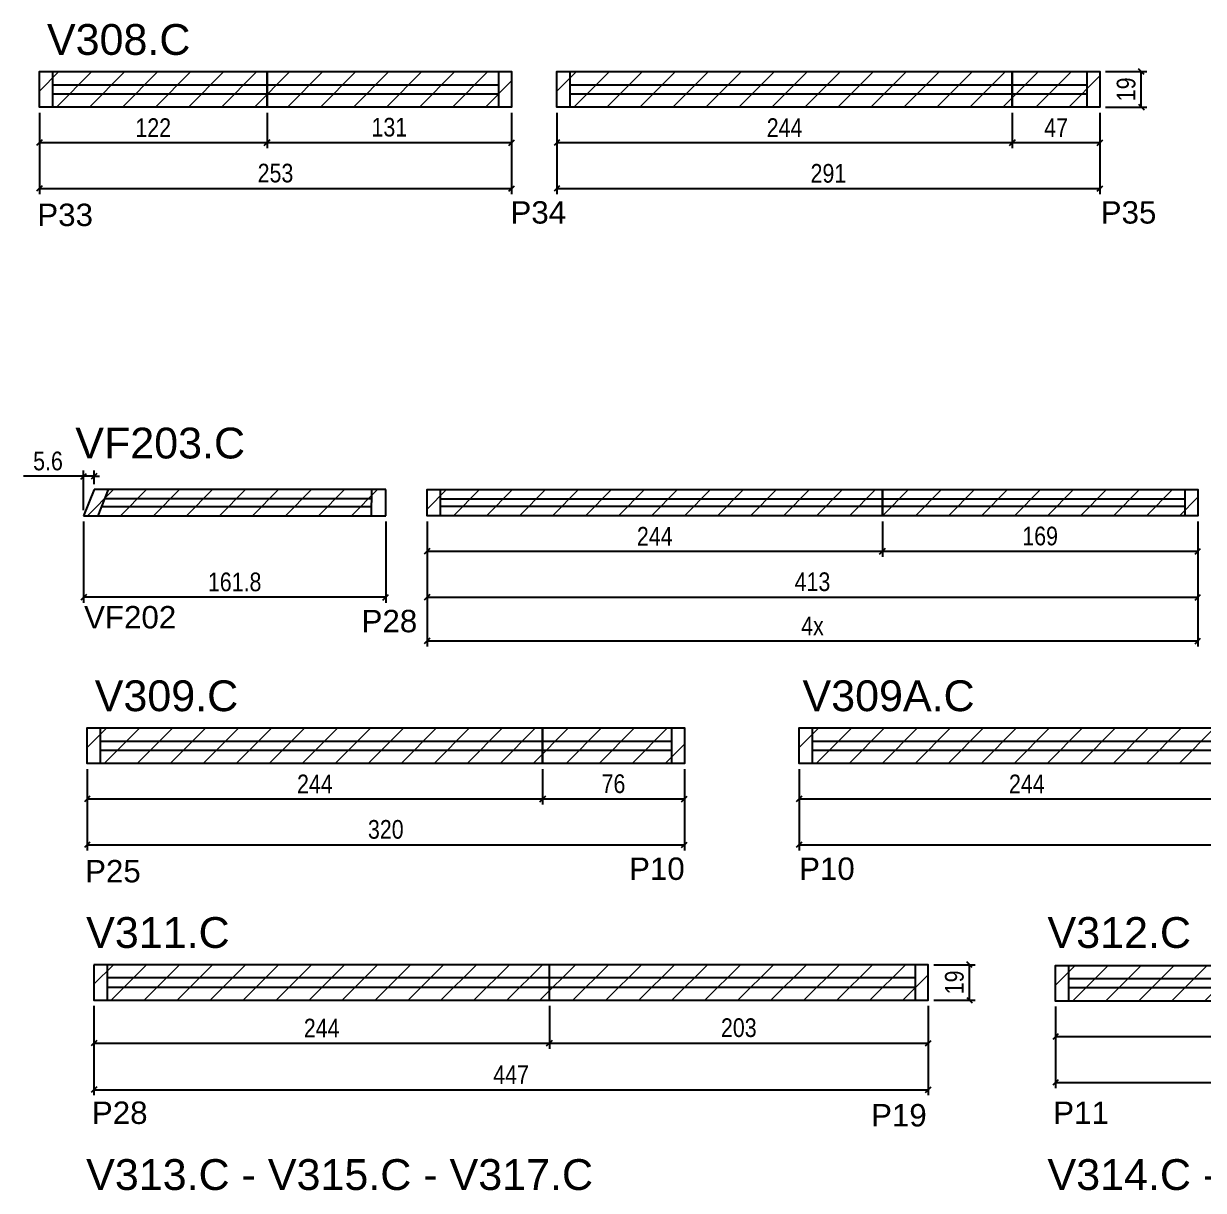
# Model space of a CAD drawing. Header units: millimetres. Extents: x 3391 to 4757, y -286 to 2446.
# Drawn here: x 3427 to 4059, y 424 to 1049 of the extents above; entities that cross this region are included whole.
import ezdxf

# ---------------------------------------------------------------- set-up
doc = ezdxf.new("R2010")
doc.units = ezdxf.units.MM
for name, color, linetype in [('5', 5, 'Continuous'), ('COTA', 241, 'Continuous'), ('NOMENCLATURA', 7, 'Continuous'), ('Painéis', 200, 'Continuous'), ('SARR_2.2x7', 40, 'Continuous'), ('SARR_EDITAR', 141, 'Continuous')]:
    doc.layers.add(name, color=color, linetype=linetype)
doc.layers.add('REAPROVEITAMENTO', color=251, linetype='Continuous', lineweight=9)
doc.styles.add('COTA TECNICA', font='techl___.ttf', dxfattribs={"height": 10})
doc.styles.add('COTA TECNICA-50', font='techl___.ttf', dxfattribs={"height": 10})
doc.styles.get("Standard").update_dxf_attribs({"font": 'arial.ttf'})
doc.dimstyles.new('COTA PAINEL-50', dxfattribs={"dimtxt": 10, "dimasz": 3, "dimexe": 3, "dimexo": 3, "dimgap": 3, "dimtad": 1, "dimdec": 1, "dimzin": 12, "dimdsep": 46, "dimtxsty": 'COTA TECNICA-50', "dimblk1": 'OBLIQUE', "dimblk2": 'OBLIQUE', "dimsah": 1, "dimcen": 0.9, "dimclrd": 4, "dimclre": 4, "dimclrt": 240, "dimadec": 1, "dimazin": 3, "dimtfac": 1, "dimtdec": 1, "dimtmove": 0, "dimatfit": 3, "dimfxl": 1, "dimtolj": 1, "dimtzin": 12, "dimarcsym": 0})
doc.dimstyles.new('PAINEL', dxfattribs={"dimtxt": 10, "dimasz": 3, "dimexe": 3, "dimexo": 3, "dimgap": 3, "dimtad": 1, "dimdec": 1, "dimzin": 12, "dimdsep": 46, "dimtxsty": 'COTA TECNICA', "dimblk1": 'OBLIQUE', "dimblk2": 'OBLIQUE', "dimsah": 1, "dimcen": 0.9, "dimclrd": 4, "dimclre": 4, "dimclrt": 240, "dimadec": 1, "dimazin": 3, "dimtfac": 1, "dimtdec": 1, "dimtmove": 0, "dimatfit": 3, "dimfxl": 1, "dimtolj": 1, "dimtzin": 12, "dimarcsym": 0})

# ---------------------------------------------------------------- blocks, each defined once
blk = doc.blocks.new('_Oblique')
at = {"color": 0, "linetype": 'ByBlock', "lineweight": -2}
blk.add_line((-0.5, -0.5), (0.5, 0.5), dxfattribs=at)
blk = doc.blocks.new('*D36')
at = {"layer": 'COTA', "color": 4, "linetype": 'ByBlock', "lineweight": -2, "transparency": 16777216}
for p, q in [((3642.67, 782.47), (3642.67, 763.42)), ((3886.67, 782.47), (3886.67, 763.42)), ((3642.67, 766.42), (3886.67, 766.42))]:
    blk.add_line(p, q, dxfattribs=at)
at = {"layer": 'Defpoints', "color": 0, "linetype": 'ByBlock', "transparency": 16777216}
for p in [(3642.67, 785.47), (3886.67, 785.47), (3886.67, 766.42)]:
    blk.add_point(p, dxfattribs=at)
at = {"layer": 'COTA', "color": 4, "linetype": 'ByBlock', "lineweight": -2, "transparency": 16777216, "xscale": 3, "yscale": 3, "zscale": 3, "rotation": 180}
blk.add_blockref('_Oblique', (3642.67, 766.42), dxfattribs=at)
at = {"layer": 'COTA', "color": 4, "linetype": 'ByBlock', "lineweight": -2, "transparency": 16777216, "xscale": 3, "yscale": 3, "zscale": 3}
blk.add_blockref('_Oblique', (3886.67, 766.42), dxfattribs=at)
at = {"layer": 'COTA', "color": 240, "linetype": 'ByBlock', "transparency": 16777216, "insert": (3764.67, 774.49), "char_height": 10, "attachment_point": 5, "style": 'COTA TECNICA-50'}
blk.add_mtext('\\A1;244', dxfattribs=at)
blk = doc.blocks.new('*D37')
at = {"layer": 'COTA', "color": 4, "linetype": 'ByBlock', "lineweight": -2, "transparency": 16777216}
for p, q in [((3886.67, 782.47), (3886.67, 763.42)), ((4055.67, 782.47), (4055.67, 763.42)), ((3886.67, 766.42), (4055.67, 766.42))]:
    blk.add_line(p, q, dxfattribs=at)
at = {"layer": 'Defpoints', "color": 0, "linetype": 'ByBlock', "transparency": 16777216}
for p in [(3886.67, 785.47), (4055.67, 785.47), (4055.67, 766.42)]:
    blk.add_point(p, dxfattribs=at)
at = {"layer": 'COTA', "color": 4, "linetype": 'ByBlock', "lineweight": -2, "transparency": 16777216, "xscale": 3, "yscale": 3, "zscale": 3, "rotation": 180}
blk.add_blockref('_Oblique', (3886.67, 766.42), dxfattribs=at)
at = {"layer": 'COTA', "color": 4, "linetype": 'ByBlock', "lineweight": -2, "transparency": 16777216, "xscale": 3, "yscale": 3, "zscale": 3}
blk.add_blockref('_Oblique', (4055.67, 766.42), dxfattribs=at)
at = {"layer": 'COTA', "color": 240, "linetype": 'ByBlock', "transparency": 16777216, "insert": (3971.17, 774.55), "char_height": 10, "attachment_point": 5, "style": 'COTA TECNICA-50'}
blk.add_mtext('\\A1;169', dxfattribs=at)
blk = doc.blocks.new('*D168')
at = {"layer": 'COTA', "color": 4, "lineweight": -2, "transparency": 16777216}
for p, q in [((3642.67, 782.47), (3642.67, 738.84)), ((4055.67, 782.47), (4055.67, 738.84)), ((3642.67, 741.84), (4055.67, 741.84))]:
    blk.add_line(p, q, dxfattribs=at)
at = {"layer": 'Defpoints', "color": 0, "transparency": 16777216}
for p in [(3642.67, 785.47), (4055.67, 785.47), (4055.67, 741.84)]:
    blk.add_point(p, dxfattribs=at)
at = {"layer": 'COTA', "color": 4, "lineweight": -2, "transparency": 16777216, "xscale": 3, "yscale": 3, "zscale": 3, "rotation": 180}
blk.add_blockref('_Oblique', (3642.67, 741.84), dxfattribs=at)
at = {"layer": 'COTA', "color": 4, "lineweight": -2, "transparency": 16777216, "xscale": 3, "yscale": 3, "zscale": 3}
blk.add_blockref('_Oblique', (4055.67, 741.84), dxfattribs=at)
at = {"layer": 'COTA', "color": 240, "transparency": 16777216, "insert": (3849.17, 750.06), "char_height": 10, "attachment_point": 5, "style": 'COTA TECNICA'}
blk.add_mtext('\\A1;413', dxfattribs=at)
blk = doc.blocks.new('*D40')
at = {"layer": 'COTA', "color": 4, "linetype": 'ByBlock', "lineweight": -2, "transparency": 16777216}
for p, q in [((3434.96, 1001.39), (3434.96, 982.34)), ((3556.96, 1001.39), (3556.96, 982.34)), ((3434.96, 985.34), (3556.96, 985.34))]:
    blk.add_line(p, q, dxfattribs=at)
at = {"layer": 'Defpoints', "color": 0, "linetype": 'ByBlock', "transparency": 16777216}
for p in [(3434.96, 1004.39), (3556.96, 1004.39), (3556.96, 985.34)]:
    blk.add_point(p, dxfattribs=at)
at = {"layer": 'COTA', "color": 4, "linetype": 'ByBlock', "lineweight": -2, "transparency": 16777216, "xscale": 3, "yscale": 3, "zscale": 3, "rotation": 180}
blk.add_blockref('_Oblique', (3434.96, 985.34), dxfattribs=at)
at = {"layer": 'COTA', "color": 4, "linetype": 'ByBlock', "lineweight": -2, "transparency": 16777216, "xscale": 3, "yscale": 3, "zscale": 3}
blk.add_blockref('_Oblique', (3556.96, 985.34), dxfattribs=at)
at = {"layer": 'COTA', "color": 240, "linetype": 'ByBlock', "transparency": 16777216, "insert": (3495.96, 993.39), "char_height": 10, "attachment_point": 5, "style": 'COTA TECNICA-50'}
blk.add_mtext('\\A1;122', dxfattribs=at)
blk = doc.blocks.new('*D41')
at = {"layer": 'COTA', "color": 4, "linetype": 'ByBlock', "lineweight": -2, "transparency": 16777216}
for p, q in [((3556.96, 1001.39), (3556.96, 982.34)), ((3687.96, 1001.39), (3687.96, 982.34)), ((3556.96, 985.34), (3687.96, 985.34))]:
    blk.add_line(p, q, dxfattribs=at)
at = {"layer": 'Defpoints', "color": 0, "linetype": 'ByBlock', "transparency": 16777216}
for p in [(3556.96, 1004.39), (3687.96, 1004.39), (3687.96, 985.34)]:
    blk.add_point(p, dxfattribs=at)
at = {"layer": 'COTA', "color": 4, "linetype": 'ByBlock', "lineweight": -2, "transparency": 16777216, "xscale": 3, "yscale": 3, "zscale": 3, "rotation": 180}
blk.add_blockref('_Oblique', (3556.96, 985.34), dxfattribs=at)
at = {"layer": 'COTA', "color": 4, "linetype": 'ByBlock', "lineweight": -2, "transparency": 16777216, "xscale": 3, "yscale": 3, "zscale": 3}
blk.add_blockref('_Oblique', (3687.96, 985.34), dxfattribs=at)
at = {"layer": 'COTA', "color": 240, "linetype": 'ByBlock', "transparency": 16777216, "insert": (3622.46, 993.56), "char_height": 10, "attachment_point": 5, "style": 'COTA TECNICA-50'}
blk.add_mtext('\\A1;131', dxfattribs=at)
blk = doc.blocks.new('*D171')
at = {"layer": 'COTA', "color": 4, "lineweight": -2, "transparency": 16777216}
for p, q in [((3434.96, 1001.39), (3434.96, 957.76)), ((3687.96, 1001.39), (3687.96, 957.76)), ((3434.96, 960.76), (3687.96, 960.76))]:
    blk.add_line(p, q, dxfattribs=at)
at = {"layer": 'Defpoints', "color": 0, "transparency": 16777216}
for p in [(3434.96, 1004.39), (3687.96, 1004.39), (3687.96, 960.76)]:
    blk.add_point(p, dxfattribs=at)
at = {"layer": 'COTA', "color": 4, "lineweight": -2, "transparency": 16777216, "xscale": 3, "yscale": 3, "zscale": 3, "rotation": 180}
blk.add_blockref('_Oblique', (3434.96, 960.76), dxfattribs=at)
at = {"layer": 'COTA', "color": 4, "lineweight": -2, "transparency": 16777216, "xscale": 3, "yscale": 3, "zscale": 3}
blk.add_blockref('_Oblique', (3687.96, 960.76), dxfattribs=at)
at = {"layer": 'COTA', "color": 240, "transparency": 16777216, "insert": (3561.46, 968.97), "char_height": 10, "attachment_point": 5, "style": 'COTA TECNICA'}
blk.add_mtext('\\A1;253', dxfattribs=at)
blk = doc.blocks.new('*D42')
at = {"layer": 'COTA', "color": 4, "linetype": 'ByBlock', "lineweight": -2, "transparency": 16777216}
for p, q in [((3712.22, 1001.39), (3712.22, 982.34)), ((3956.22, 1001.39), (3956.22, 982.34)), ((3712.22, 985.34), (3956.22, 985.34))]:
    blk.add_line(p, q, dxfattribs=at)
at = {"layer": 'Defpoints', "color": 0, "linetype": 'ByBlock', "transparency": 16777216}
for p in [(3712.22, 1004.39), (3956.22, 1004.39), (3956.22, 985.34)]:
    blk.add_point(p, dxfattribs=at)
at = {"layer": 'COTA', "color": 4, "linetype": 'ByBlock', "lineweight": -2, "transparency": 16777216, "xscale": 3, "yscale": 3, "zscale": 3, "rotation": 180}
blk.add_blockref('_Oblique', (3712.22, 985.34), dxfattribs=at)
at = {"layer": 'COTA', "color": 4, "linetype": 'ByBlock', "lineweight": -2, "transparency": 16777216, "xscale": 3, "yscale": 3, "zscale": 3}
blk.add_blockref('_Oblique', (3956.22, 985.34), dxfattribs=at)
at = {"layer": 'COTA', "color": 240, "linetype": 'ByBlock', "transparency": 16777216, "insert": (3834.22, 993.41), "char_height": 10, "attachment_point": 5, "style": 'COTA TECNICA-50'}
blk.add_mtext('\\A1;244', dxfattribs=at)
blk = doc.blocks.new('*D43')
at = {"layer": 'COTA', "color": 4, "linetype": 'ByBlock', "lineweight": -2, "transparency": 16777216}
for p, q in [((3956.22, 1001.39), (3956.22, 982.34)), ((4003.22, 1001.39), (4003.22, 982.34)), ((3956.22, 985.34), (4003.22, 985.34))]:
    blk.add_line(p, q, dxfattribs=at)
at = {"layer": 'Defpoints', "color": 0, "linetype": 'ByBlock', "transparency": 16777216}
for p in [(3956.22, 1004.39), (4003.22, 1004.39), (4003.22, 985.34)]:
    blk.add_point(p, dxfattribs=at)
at = {"layer": 'COTA', "color": 4, "linetype": 'ByBlock', "lineweight": -2, "transparency": 16777216, "xscale": 3, "yscale": 3, "zscale": 3, "rotation": 180}
blk.add_blockref('_Oblique', (3956.22, 985.34), dxfattribs=at)
at = {"layer": 'COTA', "color": 4, "linetype": 'ByBlock', "lineweight": -2, "transparency": 16777216, "xscale": 3, "yscale": 3, "zscale": 3}
blk.add_blockref('_Oblique', (4003.22, 985.34), dxfattribs=at)
at = {"layer": 'COTA', "color": 240, "linetype": 'ByBlock', "transparency": 16777216, "insert": (3979.72, 993.41), "char_height": 10, "attachment_point": 5, "style": 'COTA TECNICA-50'}
blk.add_mtext('\\A1;47', dxfattribs=at)
blk = doc.blocks.new('*D172')
at = {"layer": 'COTA', "color": 4, "lineweight": -2, "transparency": 16777216}
for p, q in [((3712.22, 1001.39), (3712.22, 957.76)), ((4003.22, 1001.39), (4003.22, 957.76)), ((3712.22, 960.76), (4003.22, 960.76))]:
    blk.add_line(p, q, dxfattribs=at)
at = {"layer": 'Defpoints', "color": 0, "transparency": 16777216}
for p in [(3712.22, 1004.39), (4003.22, 1004.39), (4003.22, 960.76)]:
    blk.add_point(p, dxfattribs=at)
at = {"layer": 'COTA', "color": 4, "lineweight": -2, "transparency": 16777216, "xscale": 3, "yscale": 3, "zscale": 3, "rotation": 180}
blk.add_blockref('_Oblique', (3712.22, 960.76), dxfattribs=at)
at = {"layer": 'COTA', "color": 4, "lineweight": -2, "transparency": 16777216, "xscale": 3, "yscale": 3, "zscale": 3}
blk.add_blockref('_Oblique', (4003.22, 960.76), dxfattribs=at)
at = {"layer": 'COTA', "color": 240, "transparency": 16777216, "insert": (3857.72, 968.84), "char_height": 10, "attachment_point": 5, "style": 'COTA TECNICA'}
blk.add_mtext('\\A1;291', dxfattribs=at)
blk = doc.blocks.new('*D44')
at = {"layer": 'COTA', "color": 4, "lineweight": -2, "transparency": 16777216}
for p, q in [((4006.22, 1023.39), (4028.34, 1023.39)), ((4025.34, 1004.39), (4025.34, 1023.39)), ((4006.22, 1004.39), (4028.34, 1004.39))]:
    blk.add_line(p, q, dxfattribs=at)
at = {"layer": 'Defpoints', "color": 0, "transparency": 16777216}
for p in [(4003.22, 1023.39), (4025.34, 1023.39), (4003.22, 1004.39)]:
    blk.add_point(p, dxfattribs=at)
at = {"layer": 'COTA', "color": 4, "lineweight": -2, "transparency": 16777216, "xscale": 3, "yscale": 3, "zscale": 3}
for p, rotation in [((4025.34, 1023.39), 90), ((4025.34, 1004.39), 270)]:
    blk.add_blockref('_Oblique', p, dxfattribs=dict(at, rotation=rotation))
at = {"layer": 'COTA', "color": 240, "transparency": 16777216, "insert": (4017.26, 1013.89), "char_height": 10, "attachment_point": 5, "rotation": 90, "style": 'COTA TECNICA'}
blk.add_mtext('\\A1;19', dxfattribs=at)
blk = doc.blocks.new('*D45')
at = {"layer": 'Defpoints', "color": 0, "transparency": 16777216}
for p in [(3458.66, 785.47), (3620.51, 785.47), (3458.66, 741.84)]:
    blk.add_point(p, dxfattribs=at)
at = {"layer": 'Painéis', "color": 4, "lineweight": -2, "transparency": 16777216}
for p, q in [((3458.66, 782.47), (3458.66, 738.84)), ((3620.51, 782.47), (3620.51, 738.84)), ((3620.51, 741.84), (3458.66, 741.84))]:
    blk.add_line(p, q, dxfattribs=at)
at = {"layer": 'Painéis', "color": 4, "lineweight": -2, "transparency": 16777216, "xscale": 3, "yscale": 3, "zscale": 3, "rotation": 180}
blk.add_blockref('_Oblique', (3458.66, 741.84), dxfattribs=at)
at = {"layer": 'Painéis', "color": 4, "lineweight": -2, "transparency": 16777216, "xscale": 3, "yscale": 3, "zscale": 3}
blk.add_blockref('_Oblique', (3620.51, 741.84), dxfattribs=at)
at = {"layer": 'Painéis', "color": 240, "transparency": 16777216, "insert": (3539.59, 749.96), "char_height": 10, "attachment_point": 5, "style": 'COTA TECNICA'}
blk.add_mtext('\\A1;161.8', dxfattribs=at)
blk = doc.blocks.new('*D173')
at = {"layer": 'Defpoints', "color": 0, "transparency": 16777216}
for p in [(3458.66, 806.64), (3464.25, 799.47), (3458.66, 785.47)]:
    blk.add_point(p, dxfattribs=at)
at = {"layer": 'Painéis', "color": 4, "lineweight": -2, "transparency": 16777216}
for p, q in [((3458.66, 788.47), (3458.66, 809.64)), ((3464.25, 802.47), (3464.25, 809.64)), ((3458.66, 806.64), (3426.5, 806.64)), ((3464.25, 806.64), (3458.66, 806.64)), ((3464.25, 806.64), (3467.25, 806.64))]:
    blk.add_line(p, q, dxfattribs=at)
at = {"layer": 'Painéis', "color": 4, "lineweight": -2, "transparency": 16777216, "xscale": 3, "yscale": 3, "zscale": 3}
blk.add_blockref('_Oblique', (3458.66, 806.64), dxfattribs=at)
at = {"layer": 'Painéis', "color": 4, "lineweight": -2, "transparency": 16777216, "xscale": 3, "yscale": 3, "zscale": 3, "rotation": 180}
blk.add_blockref('_Oblique', (3464.25, 806.64), dxfattribs=at)
at = {"layer": 'Painéis', "color": 240, "transparency": 16777216, "insert": (3439.58, 814.75), "char_height": 10, "attachment_point": 5, "style": 'COTA TECNICA'}
blk.add_mtext('\\A1;5.6', dxfattribs=at)
blk = doc.blocks.new('*D46')
at = {"layer": 'COTA', "color": 4, "linetype": 'ByBlock', "lineweight": -2, "transparency": 16777216}
for p, q in [((3460.56, 649.81), (3460.56, 630.76)), ((3704.56, 649.81), (3704.56, 630.76)), ((3460.56, 633.76), (3704.56, 633.76))]:
    blk.add_line(p, q, dxfattribs=at)
at = {"layer": 'Defpoints', "color": 0, "linetype": 'ByBlock', "transparency": 16777216}
for p in [(3460.56, 652.81), (3704.56, 652.81), (3704.56, 633.76)]:
    blk.add_point(p, dxfattribs=at)
at = {"layer": 'COTA', "color": 4, "linetype": 'ByBlock', "lineweight": -2, "transparency": 16777216, "xscale": 3, "yscale": 3, "zscale": 3, "rotation": 180}
blk.add_blockref('_Oblique', (3460.56, 633.76), dxfattribs=at)
at = {"layer": 'COTA', "color": 4, "linetype": 'ByBlock', "lineweight": -2, "transparency": 16777216, "xscale": 3, "yscale": 3, "zscale": 3}
blk.add_blockref('_Oblique', (3704.56, 633.76), dxfattribs=at)
at = {"layer": 'COTA', "color": 240, "linetype": 'ByBlock', "transparency": 16777216, "insert": (3582.56, 641.83), "char_height": 10, "attachment_point": 5, "style": 'COTA TECNICA-50'}
blk.add_mtext('\\A1;244', dxfattribs=at)
blk = doc.blocks.new('*D47')
at = {"layer": 'COTA', "color": 4, "linetype": 'ByBlock', "lineweight": -2, "transparency": 16777216}
for p, q in [((3704.56, 649.81), (3704.56, 630.76)), ((3780.56, 649.81), (3780.56, 630.76)), ((3704.56, 633.76), (3780.56, 633.76))]:
    blk.add_line(p, q, dxfattribs=at)
at = {"layer": 'Defpoints', "color": 0, "linetype": 'ByBlock', "transparency": 16777216}
for p in [(3704.56, 652.81), (3780.56, 652.81), (3780.56, 633.76)]:
    blk.add_point(p, dxfattribs=at)
at = {"layer": 'COTA', "color": 4, "linetype": 'ByBlock', "lineweight": -2, "transparency": 16777216, "xscale": 3, "yscale": 3, "zscale": 3, "rotation": 180}
blk.add_blockref('_Oblique', (3704.56, 633.76), dxfattribs=at)
at = {"layer": 'COTA', "color": 4, "linetype": 'ByBlock', "lineweight": -2, "transparency": 16777216, "xscale": 3, "yscale": 3, "zscale": 3}
blk.add_blockref('_Oblique', (3780.56, 633.76), dxfattribs=at)
at = {"layer": 'COTA', "color": 240, "linetype": 'ByBlock', "transparency": 16777216, "insert": (3742.56, 641.86), "char_height": 10, "attachment_point": 5, "style": 'COTA TECNICA-50'}
blk.add_mtext('\\A1;76', dxfattribs=at)
blk = doc.blocks.new('*D174')
at = {"layer": 'COTA', "color": 4, "lineweight": -2, "transparency": 16777216}
for p, q in [((3460.56, 649.81), (3460.56, 606.18)), ((3780.56, 649.81), (3780.56, 606.18)), ((3460.56, 609.18), (3780.56, 609.18))]:
    blk.add_line(p, q, dxfattribs=at)
at = {"layer": 'Defpoints', "color": 0, "transparency": 16777216}
for p in [(3460.56, 652.81), (3780.56, 652.81), (3780.56, 609.18)]:
    blk.add_point(p, dxfattribs=at)
at = {"layer": 'COTA', "color": 4, "lineweight": -2, "transparency": 16777216, "xscale": 3, "yscale": 3, "zscale": 3, "rotation": 180}
blk.add_blockref('_Oblique', (3460.56, 609.18), dxfattribs=at)
at = {"layer": 'COTA', "color": 4, "lineweight": -2, "transparency": 16777216, "xscale": 3, "yscale": 3, "zscale": 3}
blk.add_blockref('_Oblique', (3780.56, 609.18), dxfattribs=at)
at = {"layer": 'COTA', "color": 240, "transparency": 16777216, "insert": (3620.56, 617.4), "char_height": 10, "attachment_point": 5, "style": 'COTA TECNICA'}
blk.add_mtext('\\A1;320', dxfattribs=at)
blk = doc.blocks.new('*D48')
at = {"layer": 'COTA', "color": 4, "linetype": 'ByBlock', "lineweight": -2, "transparency": 16777216}
for p, q in [((3842.02, 649.81), (3842.02, 630.76)), ((4086.02, 649.81), (4086.02, 630.76)), ((3842.02, 633.76), (4086.02, 633.76))]:
    blk.add_line(p, q, dxfattribs=at)
at = {"layer": 'Defpoints', "color": 0, "linetype": 'ByBlock', "transparency": 16777216}
for p in [(3842.02, 652.81), (4086.02, 652.81), (4086.02, 633.76)]:
    blk.add_point(p, dxfattribs=at)
at = {"layer": 'COTA', "color": 4, "linetype": 'ByBlock', "lineweight": -2, "transparency": 16777216, "xscale": 3, "yscale": 3, "zscale": 3, "rotation": 180}
blk.add_blockref('_Oblique', (3842.02, 633.76), dxfattribs=at)
at = {"layer": 'COTA', "color": 4, "linetype": 'ByBlock', "lineweight": -2, "transparency": 16777216, "xscale": 3, "yscale": 3, "zscale": 3}
blk.add_blockref('_Oblique', (4086.02, 633.76), dxfattribs=at)
at = {"layer": 'COTA', "color": 240, "linetype": 'ByBlock', "transparency": 16777216, "insert": (3964.02, 641.83), "char_height": 10, "attachment_point": 5, "style": 'COTA TECNICA-50'}
blk.add_mtext('\\A1;244', dxfattribs=at)
blk = doc.blocks.new('*D175')
at = {"layer": 'COTA', "color": 4, "lineweight": -2, "transparency": 16777216}
for p, q in [((3842.02, 649.81), (3842.02, 606.18)), ((4303.02, 649.81), (4303.02, 606.18)), ((3842.02, 609.18), (4303.02, 609.18))]:
    blk.add_line(p, q, dxfattribs=at)
at = {"layer": 'Defpoints', "color": 0, "transparency": 16777216}
for p in [(3842.02, 652.81), (4303.02, 652.81), (4303.02, 609.18)]:
    blk.add_point(p, dxfattribs=at)
at = {"layer": 'COTA', "color": 4, "lineweight": -2, "transparency": 16777216, "xscale": 3, "yscale": 3, "zscale": 3, "rotation": 180}
blk.add_blockref('_Oblique', (3842.02, 609.18), dxfattribs=at)
at = {"layer": 'COTA', "color": 4, "lineweight": -2, "transparency": 16777216, "xscale": 3, "yscale": 3, "zscale": 3}
blk.add_blockref('_Oblique', (4303.02, 609.18), dxfattribs=at)
at = {"layer": 'COTA', "color": 240, "transparency": 16777216, "insert": (4072.52, 617.28), "char_height": 10, "attachment_point": 5, "style": 'COTA TECNICA'}
blk.add_mtext('\\A1;461', dxfattribs=at)
blk = doc.blocks.new('*D7')
at = {"layer": 'COTA', "color": 4, "linetype": 'ByBlock', "lineweight": -2, "transparency": 16777216}
for p, q in [((3464.2, 522.99), (3464.2, 475)), ((3911.2, 522.99), (3911.2, 475)), ((3464.2, 478), (3911.2, 478))]:
    blk.add_line(p, q, dxfattribs=at)
at = {"layer": 'Defpoints', "color": 0, "linetype": 'ByBlock', "transparency": 16777216}
for p in [(3464.2, 525.99), (3911.2, 525.99), (3911.2, 478)]:
    blk.add_point(p, dxfattribs=at)
at = {"layer": 'COTA', "color": 4, "linetype": 'ByBlock', "lineweight": -2, "transparency": 16777216, "xscale": 3, "yscale": 3, "zscale": 3, "rotation": 180}
blk.add_blockref('_Oblique', (3464.2, 478), dxfattribs=at)
at = {"layer": 'COTA', "color": 4, "linetype": 'ByBlock', "lineweight": -2, "transparency": 16777216, "xscale": 3, "yscale": 3, "zscale": 3}
blk.add_blockref('_Oblique', (3911.2, 478), dxfattribs=at)
at = {"layer": 'COTA', "color": 240, "linetype": 'ByBlock', "transparency": 16777216, "insert": (3687.7, 486.07), "char_height": 10, "attachment_point": 5, "style": 'COTA TECNICA-50'}
blk.add_mtext('\\A1;447', dxfattribs=at)
blk = doc.blocks.new('*D8')
at = {"layer": 'COTA', "color": 4, "lineweight": -2, "transparency": 16777216}
for p, q in [((3914.2, 544.99), (3936.32, 544.99)), ((3933.32, 525.99), (3933.32, 544.99)), ((3914.2, 525.99), (3936.32, 525.99))]:
    blk.add_line(p, q, dxfattribs=at)
at = {"layer": 'Defpoints', "color": 0, "transparency": 16777216}
for p in [(3911.2, 544.99), (3933.32, 544.99), (3911.2, 525.99)]:
    blk.add_point(p, dxfattribs=at)
at = {"layer": 'COTA', "color": 4, "lineweight": -2, "transparency": 16777216, "xscale": 3, "yscale": 3, "zscale": 3}
for p, rotation in [((3933.32, 544.99), 90), ((3933.32, 525.99), 270)]:
    blk.add_blockref('_Oblique', p, dxfattribs=dict(at, rotation=rotation))
at = {"layer": 'COTA', "color": 240, "transparency": 16777216, "insert": (3925.24, 535.49), "char_height": 10, "attachment_point": 5, "rotation": 90, "style": 'COTA TECNICA'}
blk.add_mtext('\\A1;19', dxfattribs=at)
blk = doc.blocks.new('*D9')
at = {"layer": 'Defpoints', "color": 0, "transparency": 16777216}
for p in [(3464.2, 525.99), (3708.2, 525.99), (3708.2, 502.96)]:
    blk.add_point(p, dxfattribs=at)
at = {"layer": 'Painéis', "color": 4, "lineweight": -2, "transparency": 16777216}
for p, q in [((3464.2, 522.99), (3464.2, 499.96)), ((3708.2, 522.99), (3708.2, 499.96)), ((3464.2, 502.96), (3708.2, 502.96))]:
    blk.add_line(p, q, dxfattribs=at)
at = {"layer": 'Painéis', "color": 4, "lineweight": -2, "transparency": 16777216, "xscale": 3, "yscale": 3, "zscale": 3, "rotation": 180}
blk.add_blockref('_Oblique', (3464.2, 502.96), dxfattribs=at)
at = {"layer": 'Painéis', "color": 4, "lineweight": -2, "transparency": 16777216, "xscale": 3, "yscale": 3, "zscale": 3}
blk.add_blockref('_Oblique', (3708.2, 502.96), dxfattribs=at)
at = {"layer": 'Painéis', "color": 240, "transparency": 16777216, "insert": (3586.2, 511.03), "char_height": 10, "attachment_point": 5, "style": 'COTA TECNICA'}
blk.add_mtext('\\A1;244', dxfattribs=at)
blk = doc.blocks.new('*D159')
at = {"layer": 'Defpoints', "color": 0, "transparency": 16777216}
for p in [(3708.2, 525.99), (3911.2, 525.99), (3911.2, 502.96)]:
    blk.add_point(p, dxfattribs=at)
at = {"layer": 'Painéis', "color": 4, "lineweight": -2, "transparency": 16777216}
for p, q in [((3708.2, 522.99), (3708.2, 499.96)), ((3911.2, 522.99), (3911.2, 499.96)), ((3708.2, 502.96), (3911.2, 502.96))]:
    blk.add_line(p, q, dxfattribs=at)
at = {"layer": 'Painéis', "color": 4, "lineweight": -2, "transparency": 16777216, "xscale": 3, "yscale": 3, "zscale": 3, "rotation": 180}
blk.add_blockref('_Oblique', (3708.2, 502.96), dxfattribs=at)
at = {"layer": 'Painéis', "color": 4, "lineweight": -2, "transparency": 16777216, "xscale": 3, "yscale": 3, "zscale": 3}
blk.add_blockref('_Oblique', (3911.2, 502.96), dxfattribs=at)
at = {"layer": 'Painéis', "color": 240, "transparency": 16777216, "insert": (3809.7, 511.18), "char_height": 10, "attachment_point": 5, "style": 'COTA TECNICA'}
blk.add_mtext('\\A1;203', dxfattribs=at)
blk = doc.blocks.new('*D213')
at = {"layer": 'Defpoints', "color": 0, "transparency": 16777216}
for p in [(3642.67, 785.47), (4055.67, 785.47), (4055.67, 718.41)]:
    blk.add_point(p, dxfattribs=at)
at = {"layer": 'Painéis', "color": 4, "lineweight": -2, "transparency": 16777216}
for p, q in [((3642.67, 782.47), (3642.67, 715.41)), ((4055.67, 782.47), (4055.67, 715.41)), ((3642.67, 718.41), (4055.67, 718.41))]:
    blk.add_line(p, q, dxfattribs=at)
at = {"layer": 'Painéis', "color": 4, "lineweight": -2, "transparency": 16777216, "xscale": 3, "yscale": 3, "zscale": 3, "rotation": 180}
blk.add_blockref('_Oblique', (3642.67, 718.41), dxfattribs=at)
at = {"layer": 'Painéis', "color": 4, "lineweight": -2, "transparency": 16777216, "xscale": 3, "yscale": 3, "zscale": 3}
blk.add_blockref('_Oblique', (4055.67, 718.41), dxfattribs=at)
at = {"layer": 'Painéis', "color": 240, "transparency": 16777216, "insert": (3849.17, 726.48), "char_height": 10, "attachment_point": 5, "style": 'COTA TECNICA'}
blk.add_mtext('\\A1;4x', dxfattribs=at)
blk = doc.blocks.new('*D132')
at = {"layer": 'COTA', "color": 4, "linetype": 'ByBlock', "lineweight": -2, "transparency": 16777216}
for p, q in [((3979.39, 522.5), (3979.39, 503.45)), ((4223.39, 522.5), (4223.39, 503.45)), ((3979.39, 506.45), (4223.39, 506.45))]:
    blk.add_line(p, q, dxfattribs=at)
at = {"layer": 'Defpoints', "color": 0, "linetype": 'ByBlock', "transparency": 16777216}
for p in [(3979.39, 525.5), (4223.39, 525.5), (4223.39, 506.45)]:
    blk.add_point(p, dxfattribs=at)
at = {"layer": 'COTA', "color": 4, "linetype": 'ByBlock', "lineweight": -2, "transparency": 16777216, "xscale": 3, "yscale": 3, "zscale": 3, "rotation": 180}
blk.add_blockref('_Oblique', (3979.39, 506.45), dxfattribs=at)
at = {"layer": 'COTA', "color": 4, "linetype": 'ByBlock', "lineweight": -2, "transparency": 16777216, "xscale": 3, "yscale": 3, "zscale": 3}
blk.add_blockref('_Oblique', (4223.39, 506.45), dxfattribs=at)
at = {"layer": 'COTA', "color": 240, "linetype": 'ByBlock', "transparency": 16777216, "insert": (4101.39, 514.52), "char_height": 10, "attachment_point": 5, "style": 'COTA TECNICA-50'}
blk.add_mtext('\\A1;244', dxfattribs=at)
blk = doc.blocks.new('*D196')
at = {"layer": 'COTA', "color": 4, "lineweight": -2, "transparency": 16777216}
for p, q in [((3979.39, 522.5), (3979.39, 478.87)), ((4440.39, 522.5), (4440.39, 478.87)), ((3979.39, 481.87), (4440.39, 481.87))]:
    blk.add_line(p, q, dxfattribs=at)
at = {"layer": 'Defpoints', "color": 0, "transparency": 16777216}
for p in [(3979.39, 525.5), (4440.39, 525.5), (4440.39, 481.87)]:
    blk.add_point(p, dxfattribs=at)
at = {"layer": 'COTA', "color": 4, "lineweight": -2, "transparency": 16777216, "xscale": 3, "yscale": 3, "zscale": 3, "rotation": 180}
blk.add_blockref('_Oblique', (3979.39, 481.87), dxfattribs=at)
at = {"layer": 'COTA', "color": 4, "lineweight": -2, "transparency": 16777216, "xscale": 3, "yscale": 3, "zscale": 3}
blk.add_blockref('_Oblique', (4440.39, 481.87), dxfattribs=at)
at = {"layer": 'COTA', "color": 240, "transparency": 16777216, "insert": (4209.89, 489.97), "char_height": 10, "attachment_point": 5, "style": 'COTA TECNICA'}
blk.add_mtext('\\A1;461', dxfattribs=at)

msp = doc.modelspace()

# ---------------------------------------------------------------- hatches: boundary and pattern name
at = {"layer": 'REAPROVEITAMENTO'}
h = msp.add_hatch(dxfattribs=at)
h.set_pattern_fill('ANSI31', color=256, scale=100, style=0)
h.set_pattern_definition([(45, (4485.243, 4202.177), (-8.838835, 8.838835), [])])
h.paths.add_polyline_path([(3687.96, 1004.39), (3687.96, 1023.39), (3434.96, 1023.39), (3434.96, 1004.39)])
h = msp.add_hatch(dxfattribs=at)
h.set_pattern_fill('ANSI31', color=256, scale=100, style=0)
h.set_pattern_definition([(45, (4762.503, 4202.177), (-8.838835, 8.838835), [])])
h.paths.add_polyline_path([(4003.22, 1004.39), (4003.22, 1023.39), (3712.22, 1023.39), (3712.22, 1004.39)])
h = msp.add_hatch(dxfattribs=at)
h.set_pattern_fill('ANSI31', color=256, scale=100, style=0)
h.set_pattern_definition([(45, (4514.532, 3978.258), (-8.838835, 8.838835), [])])
h.paths.add_polyline_path([(3620.52, 785.46), (3620.52, 799.46), (3464.25, 799.47), (3458.66, 785.47)])
h = msp.add_hatch(dxfattribs=at)
h.set_pattern_fill('ANSI31', color=256, scale=100, style=0)
h.set_pattern_definition([(45, (4692.948, 3978.258), (-8.838835, 8.838835), [])])
h.paths.add_polyline_path([(4055.67, 785.47), (4055.67, 799.47), (3642.67, 799.47), (3642.67, 785.47)])
h = msp.add_hatch(dxfattribs=at)
h.set_pattern_fill('ANSI31', color=256, scale=100, style=0)
h.set_pattern_definition([(45, (4510.84, 3850.602), (-8.838835, 8.838835), [])])
h.paths.add_polyline_path([(3780.56, 652.81), (3780.56, 671.81), (3460.56, 671.81), (3460.56, 652.81)])
h = msp.add_hatch(dxfattribs=at)
h.set_pattern_fill('ANSI31', color=256, scale=100, style=0)
h.set_pattern_definition([(45, (4892.299, 3850.602), (-8.838835, 8.838835), [])])
h.paths.add_polyline_path([(4303.02, 652.81), (4303.02, 671.81), (3842.02, 671.81), (3842.02, 652.81)])
h = msp.add_hatch(dxfattribs=at)
h.set_pattern_fill('ANSI31', color=256, scale=100, style=0)
h.set_pattern_definition([(45, (4514.484, 3723.782), (-8.838835, 8.838835), [])])
h.paths.add_polyline_path([(3911.2, 525.99), (3911.2, 544.99), (3464.2, 544.99), (3464.2, 525.99)])
h = msp.add_hatch(dxfattribs=at)
h.set_pattern_fill('ANSI31', color=256, scale=100, style=0)
h.set_pattern_definition([(45, (5029.671, 3723.288), (-8.838835, 8.838835), [])])
h.paths.add_polyline_path([(4440.39, 525.5), (4440.39, 544.5), (3979.39, 544.5), (3979.39, 525.5)])

# ---------------------------------------------------------------- linework, layer by layer
at = {"layer": 'Painéis'}
for p, q in [((3464.25, 799.47), (3458.66, 785.47)), ((3620.54, 799.47), (3464.25, 799.47)), ((3620.51, 785.47), (3620.54, 799.47)), ((3458.66, 785.47), (3620.51, 785.47)), ((3708.2, 525.99), (3708.2, 544.99))]:
    msp.add_line(p, q, dxfattribs=at)
for points in [[(3556.96, 1004.39), (3434.96, 1004.39), (3434.96, 1023.39), (3556.96, 1023.39)], [(3556.96, 1023.39), (3687.96, 1023.39), (3687.96, 1004.39), (3556.96, 1004.39)], [(3956.22, 1004.39), (3712.22, 1004.39), (3712.22, 1023.39), (3956.22, 1023.39)], [(3956.22, 1023.39), (4003.22, 1023.39), (4003.22, 1004.39), (3956.22, 1004.39)], [(3886.67, 785.47), (3642.67, 785.47), (3642.67, 799.47), (3886.67, 799.47)], [(3886.67, 799.47), (4055.67, 799.47), (4055.67, 785.47), (3886.67, 785.47)], [(3704.56, 652.81), (3460.56, 652.81), (3460.56, 671.81), (3704.56, 671.81)], [(3704.56, 671.81), (3780.56, 671.81), (3780.56, 652.81), (3704.56, 652.81)], [(4086.02, 652.81), (3842.02, 652.81), (3842.02, 671.81), (4086.02, 671.81)], [(4223.39, 525.5), (3979.39, 525.5), (3979.39, 544.5), (4223.39, 544.5)]]:
    msp.add_lwpolyline(points, close=True, dxfattribs=at)
msp.add_lwpolyline([(3464.2, 544.99), (3464.2, 525.99), (3911.2, 525.99), (3911.2, 544.99), (3464.2, 544.99)], dxfattribs=at)
at = {"layer": 'SARR_2.2x7', "linetype": 'Continuous'}
for p, q in [((3441.96, 1023.39), (3441.96, 1004.39)), ((3680.96, 1023.39), (3680.96, 1004.39)), ((3719.22, 1023.39), (3719.22, 1004.39)), ((3996.22, 1023.39), (3996.22, 1004.39)), ((3441.96, 1016.39), (3680.96, 1016.39)), ((3719.22, 1016.39), (3996.22, 1016.39)), ((3680.96, 1011.39), (3441.96, 1011.39)), ((3996.22, 1011.39), (3719.22, 1011.39)), ((3471.79, 799.47), (3466.2, 785.47)), ((3612.98, 785.47), (3613, 799.47)), ((3649.67, 799.47), (3649.67, 785.47)), ((4048.67, 799.47), (4048.67, 785.47)), ((3467.56, 671.81), (3467.56, 652.81)), ((3773.56, 671.81), (3773.56, 652.81)), ((3849.02, 671.81), (3849.02, 652.81)), ((3467.56, 664.81), (3704.56, 664.81)), ((3704.56, 664.81), (3773.56, 664.81)), ((3849.02, 664.81), (4086.02, 664.81)), ((3704.56, 659.81), (3467.56, 659.81)), ((3773.56, 659.81), (3704.56, 659.81)), ((4086.02, 659.81), (3849.02, 659.81)), ((3471.2, 544.99), (3471.2, 525.99)), ((3904.2, 544.99), (3904.2, 525.99)), ((3986.39, 544.5), (3986.39, 525.5)), ((3708.2, 537.99), (3471.2, 537.99)), ((3904.2, 537.99), (3708.2, 537.99)), ((3986.39, 537.5), (4223.39, 537.5)), ((3471.2, 532.99), (3708.2, 532.99)), ((3708.2, 532.99), (3904.2, 532.99)), ((4223.39, 532.5), (3986.39, 532.5))]:
    msp.add_line(p, q, dxfattribs=at)
at = {"layer": 'SARR_EDITAR', "linetype": 'Continuous'}
for p, q in [((3468.2, 790.47), (3612.99, 790.47)), ((3612.99, 794.47), (3469.79, 794.47)), ((3649.67, 794.47), (3886.67, 794.47)), ((3886.67, 790.47), (3649.67, 790.47)), ((3886.67, 794.47), (4048.67, 794.47)), ((4048.67, 790.47), (3886.67, 790.47))]:
    msp.add_line(p, q, dxfattribs=at)

# ---------------------------------------------------------------- texts
at = {"layer": '5', "linetype": 'Continuous'}
for s, p in [('P33', (3433.85, 940.66)), ('P34', (3687.36, 941.98)), ('P35', (4003.62, 941.98)), ('VF202', (3458.89, 725.12)), ('P28', (3607.58, 723.06)), ('P25', (3459.45, 589.08)), ('P10', (3750.91, 590.4)), ('P10', (3842.01, 590.4)), ('P28', (3463.09, 459.68)), ('P19', (3880.57, 458.35)), ('P11', (3978.18, 459.68))]:
    msp.add_text(s, height=12, rotation=359.99996, dxfattribs=at).set_placement(p)
at = {"layer": 'NOMENCLATURA', "linetype": 'Continuous'}
for s, p in [('V308.C', (3439.02, 1032.36)), ('VF203.C', (3454.21, 816.16)), ('V309.C', (3464.62, 680.79)), ('V309A.C', (3843.83, 680.79)), ('V311.C', (3460.02, 553.97)), ('V312.C', (3975.11, 553.97)), ('V313.C - V315.C - V317.C', (3460.02, 424.31)), ('V314.C - V316.C - V318.C', (3975.11, 424.31))]:
    msp.add_text(s, height=16.5, dxfattribs=at).set_placement(p)

# ---------------------------------------------------------------- dimensions: what is measured, and where the dimension line sits
at = {"layer": 'COTA'}
for base, p1, p2, picture, middle in [((4025.34, 1023.39), (4003.22, 1004.39), (4003.22, 1023.39), '*D44', (4017.26, 1013.89)), ((3933.32, 544.99), (3911.2, 525.99), (3911.2, 544.99), '*D8', (3925.24, 535.49))]:
    dim = msp.add_linear_dim(base=base, p1=p1, p2=p2, angle=90, dimstyle='PAINEL', dxfattribs=at)
    dim.commit()
    dim.dimension.update_dxf_attribs({"geometry": picture, "text_midpoint": middle})
at = {"layer": 'COTA', "color": 1, "linetype": 'ByBlock'}
for base, p1, p2, picture, middle in [((3556.96, 985.34), (3434.96, 1004.39), (3556.96, 1004.39), '*D40', (3495.96, 993.39)), ((3687.96, 985.34), (3556.96, 1004.39), (3687.96, 1004.39), '*D41', (3622.46, 993.56)), ((3956.22, 985.34), (3712.22, 1004.39), (3956.22, 1004.39), '*D42', (3834.22, 993.41)), ((4003.22, 985.34), (3956.22, 1004.39), (4003.22, 1004.39), '*D43', (3979.72, 993.41)), ((3886.67, 766.42), (3642.67, 785.47), (3886.67, 785.47), '*D36', (3764.67, 774.49)), ((4055.67, 766.42), (3886.67, 785.47), (4055.67, 785.47), '*D37', (3971.17, 774.55)), ((3704.56, 633.76), (3460.56, 652.81), (3704.56, 652.81), '*D46', (3582.56, 641.83)), ((3780.56, 633.76), (3704.56, 652.81), (3780.56, 652.81), '*D47', (3742.56, 641.86)), ((4086.02, 633.76), (3842.02, 652.81), (4086.02, 652.81), '*D48', (3964.02, 641.83)), ((3911.2, 478), (3464.2, 525.99), (3911.2, 525.99), '*D7', (3687.7, 486.07)), ((4223.39, 506.45), (3979.39, 525.5), (4223.39, 525.5), '*D132', (4101.39, 514.52))]:
    dim = msp.add_linear_dim(base=base, p1=p1, p2=p2, dimstyle='COTA PAINEL-50', override={"dimarcsym": 1}, dxfattribs=at)
    dim.commit()
    dim.dimension.update_dxf_attribs({"geometry": picture, "text_midpoint": middle})
at = {"layer": 'COTA'}
for base, p1, p2, picture, middle in [((3687.96, 960.76), (3434.96, 1004.39), (3687.96, 1004.39), '*D171', (3561.46, 968.97)), ((4003.22, 960.76), (3712.22, 1004.39), (4003.22, 1004.39), '*D172', (3857.72, 968.84)), ((4055.67, 741.84), (3642.67, 785.47), (4055.67, 785.47), '*D168', (3849.17, 750.06)), ((3780.56, 609.18), (3460.56, 652.81), (3780.56, 652.81), '*D174', (3620.56, 617.4)), ((4303.02, 609.18), (3842.02, 652.81), (4303.02, 652.81), '*D175', (4072.52, 617.28)), ((4440.39, 481.87), (3979.39, 525.5), (4440.39, 525.5), '*D196', (4209.89, 489.97))]:
    dim = msp.add_linear_dim(base=base, p1=p1, p2=p2, dimstyle='PAINEL', dxfattribs=at)
    dim.commit()
    dim.dimension.update_dxf_attribs({"geometry": picture, "text_midpoint": middle})
at = {"layer": 'Painéis'}
for base, p1, p2, picture, middle in [((3458.66, 806.64), (3464.25, 799.47), (3458.66, 785.47), '*D173', (3439.58, 814.75)), ((3458.6622, 741.8363), (3620.5117, 785.47), (3458.6622, 785.47), '*D45', (3539.587, 749.9606)), ((3708.2, 502.96), (3464.2, 525.99), (3708.2, 525.99), '*D9', (3586.2, 511.03)), ((3911.2, 502.96), (3708.2, 525.99), (3911.2, 525.99), '*D159', (3809.7, 511.18))]:
    dim = msp.add_linear_dim(base=base, p1=p1, p2=p2, dimstyle='PAINEL', dxfattribs=at)
    dim.commit()
    dim.dimension.update_dxf_attribs({"geometry": picture, "text_midpoint": middle})
dim = msp.add_linear_dim(base=(4055.67, 718.41), p1=(3642.67, 785.47), p2=(4055.67, 785.47), text='4x', dimstyle='PAINEL', dxfattribs=at)
dim.commit()
dim.dimension.update_dxf_attribs({"geometry": '*D213', "text_midpoint": (3849.17, 726.48)})

doc.saveas('drawing.dxf')
